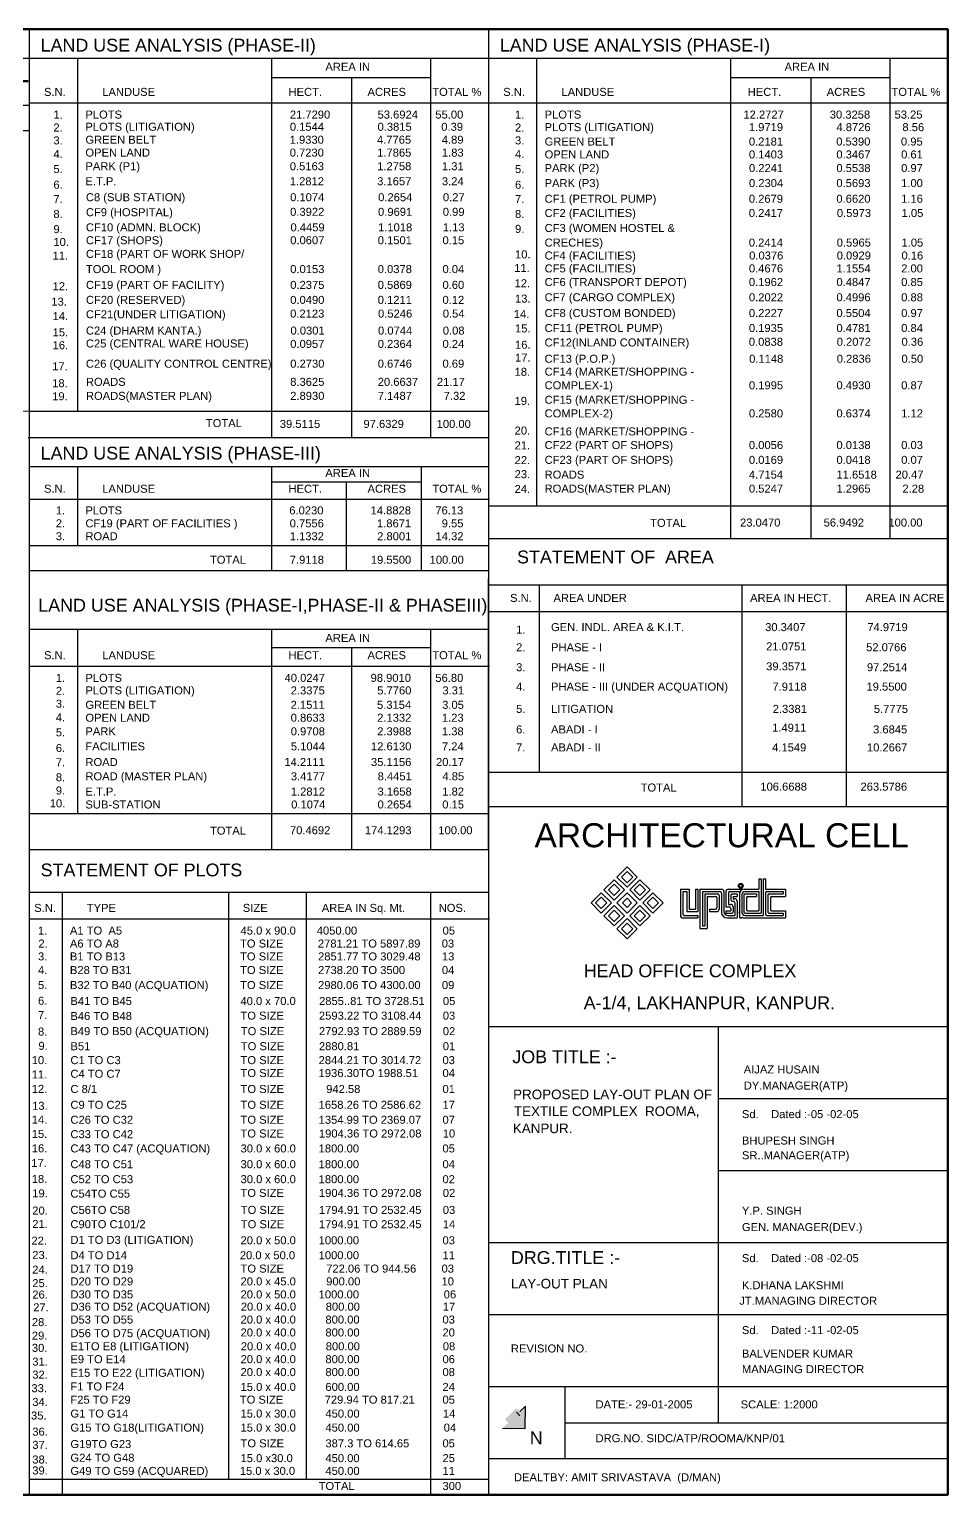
# Model space of a CAD drawing. Header units: inches. Extents: x 2755070 to 2758231, y 746334 to 747634.
# Drawn here: x 2757657 to 2758231, y 746334 to 747249 of the extents above; entities that cross this region are included whole.
import ezdxf

# ---------------------------------------------------------------- set-up
doc = ezdxf.new("R2010")
doc.units = ezdxf.units.IN
doc.header["$MEASUREMENT"] = 0
doc.linetypes.add('ACAD_ISO05W100', pattern=[33, 24, -3, 0, -3, 0, -3])
doc.layers.add('bound old', color=7, linetype='Continuous', lineweight=50)
doc.layers.add('HATCH', color=7, linetype='Continuous', lineweight=5)
for name, color, linetype in [('H.T. LINE', 7, 'Continuous'), ('Layer1', 7, 'Continuous'), ('LITIGATION', 7, 'Continuous'), ('TEXT', 7, 'Continuous')]:
    doc.layers.add(name, color=color, linetype=linetype)
doc.styles.add('5mm', font='arial.ttf')
doc.linetypes.add('TRACKS', pattern='A,0.15,[130,ltypeshp.shx,S=0.25,R=0,X=0,Y=0],0.15', length=0.3)

msp = doc.modelspace()

# ---------------------------------------------------------------- hatches: boundary and pattern name
at = {"layer": 'TEXT', "ltscale": 0.25}
msp.add_hatch(color=256, dxfattribs=at).paths.add_polyline_path([(2757966.691, 746388.992), (2757963.103, 746385.51), (2757961.014, 746387.662), (2757953.839, 746380.697), (2757955.928, 746378.544), (2757952.34, 746375.062), (2757966.481, 746374.852)])

# ---------------------------------------------------------------- linework, layer by layer
at = {"lineweight": 60, "ltscale": 0.25}
msp.add_lwpolyline([(2755069.845, 747249.397), (2758230.552, 747249.397), (2758230.552, 746333.575), (2755069.845, 746333.575)], close=True, dxfattribs=at)
at = {"layer": 'bound old', "linetype": 'ACAD_ISO05W100', "ltscale": 0.25}
msp.add_line((2757590.715, 747217.06), (2757656.552, 747217.06), dxfattribs=at)
at = {"layer": 'H.T. LINE'}
msp.add_line((2757590.715, 747186.238), (2757656.552, 747186.238), dxfattribs=at)
at = {"layer": 'HATCH', "ltscale": 0.25}
msp.add_line((2757321.513, 747010.703), (2757656.552, 747010.703), dxfattribs=at)
at = {"layer": 'Layer1', "linetype": 'TRACKS', "ltscale": 10}
msp.add_line((2757590.715, 747201.919), (2757656.552, 747201.919), dxfattribs=at)
at = {"layer": 'LITIGATION', "ltscale": 0.25}
for p, q in [((2757656.552, 746911.184), (2757943.552, 746911.184)), ((2757943.552, 746736.89), (2757943.552, 746906.271)), ((2757656.552, 746759.248), (2757943.552, 746759.248)), ((2757656.552, 746736.89), (2757943.552, 746736.89)), ((2757656.552, 746343.2), (2757943.552, 746343.2)), ((2757656.552, 746333.575), (2757943.552, 746333.575))]:
    msp.add_line(p, q, dxfattribs=at)
at = {"layer": 'TEXT'}
for p, q in [((2757656.552, 747249.397), (2757656.552, 746333.575)), ((2757943.552, 747249.397), (2757943.552, 746333.575)), ((2757321.513, 747231.352), (2757656.552, 747231.352)), ((2757656.552, 747231.352), (2757943.552, 747231.352)), ((2757686.828, 747010.703), (2757686.828, 747231.352)), ((2757808.038, 746994.225), (2757808.038, 747231.352)), ((2757907.38, 747231.352), (2757907.38, 746994.225)), ((2757943.552, 747231.352), (2758230.552, 747231.352)), ((2757973.828, 746951.586), (2757973.828, 747231.352)), ((2758095.038, 746930.908), (2758095.038, 747231.352)), ((2758194.38, 747231.352), (2758194.38, 746930.908)), ((2757808.038, 747219.252), (2757907.38, 747219.252)), ((2757858.209, 746994.225), (2757858.209, 747219.252)), ((2758095.038, 747219.252), (2758194.38, 747219.252)), ((2758145.209, 746930.908), (2758145.209, 747219.252)), ((2757656.552, 747203.392), (2757944.163, 747203.392)), ((2757943.552, 747203.392), (2758231.163, 747203.392)), ((2757656.552, 747010.703), (2757943.552, 747010.703)), ((2757655.941, 746994.225), (2757943.552, 746994.225)), ((2757656.552, 746976.198), (2757943.552, 746976.198)), ((2757686.828, 746926.752), (2757686.828, 746976.198)), ((2757808.038, 746911.184), (2757808.038, 746976.198)), ((2757901.549, 746976.198), (2757901.549, 746911.184)), ((2757808.038, 746966.49), (2757901.549, 746966.49)), ((2757854.784, 746911.184), (2757854.784, 746966.49)), ((2757656.552, 746955.848), (2757944.163, 746955.848)), ((2757943.552, 746951.586), (2758231.163, 746951.586)), ((2757656.552, 746926.752), (2757943.552, 746926.752)), ((2757943.552, 746931.236), (2758231.163, 746931.236)), ((2757656.552, 746906.271), (2757656.552, 746736.89)), ((2757943.552, 746902.14), (2758230.552, 746902.14)), ((2757975.45, 746785.175), (2757975.45, 746902.14)), ((2758102.07, 746763.606), (2758102.07, 746902.14)), ((2758167.23, 746763.606), (2758167.23, 746902.14)), ((2757943.552, 746885.572), (2758230.552, 746885.572)), ((2757656.552, 746874.402), (2757943.552, 746874.402)), ((2757686.828, 746759.248), (2757686.828, 746874.402)), ((2757808.038, 746736.89), (2757808.038, 746874.402)), ((2757907.38, 746874.402), (2757907.38, 746736.89)), ((2757808.038, 746863.004), (2757907.38, 746863.004)), ((2757858.209, 746736.89), (2757858.209, 746863.004)), ((2757656.552, 746851.356), (2757944.163, 746851.356)), ((2757943.552, 746785.175), (2758230.552, 746785.175)), ((2757943.552, 746763.606), (2758230.552, 746763.606)), ((2758030.138, 746725.94), (2758023.774, 746719.576)), ((2758036.502, 746719.576), (2758030.138, 746725.94)), ((2758022.077, 746717.879), (2758015.699, 746711.501)), ((2758028.441, 746711.515), (2758022.077, 746717.879)), ((2758030.138, 746713.212), (2758023.774, 746719.576)), ((2758030.138, 746723.112), (2758026.602, 746719.576)), ((2758030.138, 746716.04), (2758026.602, 746719.576)), ((2758033.673, 746719.576), (2758030.138, 746723.112)), ((2758033.673, 746719.576), (2758030.138, 746716.04)), ((2758036.502, 746719.576), (2758030.138, 746713.212)), ((2758038.199, 746717.879), (2758031.835, 746711.515)), ((2758044.577, 746711.501), (2758038.199, 746717.879)), ((2758112.453, 746718.516), (2758112.453, 746712.016)), ((2758112.453, 746718.516), (2758113.953, 746718.516)), ((2758113.953, 746718.516), (2758113.953, 746697.016)), ((2758115.203, 746718.516), (2758115.203, 746695.516)), ((2758115.203, 746718.516), (2758116.703, 746718.516)), ((2758116.703, 746718.516), (2758116.703, 746712.016)), ((2757656.552, 746710.153), (2757943.552, 746710.153)), ((2757677.269, 746333.575), (2757677.269, 746710.153)), ((2757781.323, 746343.2), (2757781.323, 746710.153)), ((2757829.798, 746343.2), (2757829.798, 746710.153)), ((2757907.38, 746710.153), (2757907.38, 746333.575)), ((2758014.002, 746709.804), (2758007.638, 746703.44)), ((2758014.002, 746706.976), (2758010.466, 746703.44)), ((2758014.002, 746709.804), (2758020.366, 746703.44)), ((2758014.002, 746706.976), (2758017.537, 746703.44)), ((2758015.699, 746711.501), (2758022.063, 746705.137)), ((2758022.077, 746715.051), (2758018.527, 746711.501)), ((2758018.527, 746711.501), (2758022.063, 746707.965)), ((2758025.612, 746711.515), (2758022.063, 746707.965)), ((2758028.441, 746711.515), (2758022.063, 746705.137)), ((2758025.612, 746711.515), (2758022.077, 746715.051)), ((2758030.138, 746709.818), (2758023.76, 746703.44)), ((2758036.516, 746703.44), (2758030.138, 746709.818)), ((2758038.213, 746705.137), (2758031.835, 746711.515)), ((2758038.199, 746715.051), (2758034.663, 746711.515)), ((2758038.213, 746707.965), (2758034.663, 746711.515)), ((2758041.748, 746711.501), (2758038.199, 746715.051)), ((2758038.213, 746707.965), (2758041.748, 746711.501)), ((2758038.213, 746705.137), (2758044.577, 746711.501)), ((2758039.91, 746703.44), (2758046.274, 746709.804)), ((2758042.738, 746703.44), (2758046.274, 746706.976)), ((2758052.638, 746703.44), (2758046.274, 746709.804)), ((2758049.809, 746703.44), (2758046.274, 746706.976)), ((2758063.453, 746712.016), (2758068.953, 746712.016)), ((2758063.453, 746712.016), (2758063.453, 746696.016)), ((2758064.953, 746710.516), (2758064.953, 746696.716)), ((2758064.953, 746710.516), (2758067.453, 746710.516)), ((2758067.453, 746710.516), (2758067.453, 746698.016)), ((2758068.953, 746712.016), (2758068.953, 746699.516)), ((2758072.953, 746712.016), (2758072.953, 746699.516)), ((2758072.953, 746712.016), (2758074.453, 746712.016)), ((2758074.453, 746712.016), (2758074.453, 746698.016)), ((2758075.703, 746712.016), (2758075.703, 746687.516)), ((2758075.703, 746712.016), (2758089.203, 746712.016)), ((2758077.203, 746710.516), (2758077.203, 746689.016)), ((2758077.203, 746710.516), (2758088.203, 746710.516)), ((2758078.703, 746709.016), (2758078.703, 746689.016)), ((2758078.703, 746709.016), (2758086.703, 746709.016)), ((2758080.203, 746707.516), (2758080.203, 746687.516)), ((2758080.203, 746707.516), (2758085.403, 746707.516)), ((2758086.203, 746706.716), (2758086.203, 746700.316)), ((2758087.703, 746708.016), (2758087.703, 746699.516)), ((2758089.203, 746709.516), (2758089.203, 746697.516)), ((2758090.703, 746710.516), (2758090.703, 746698.016)), ((2758091.953, 746710.516), (2758091.953, 746701.016)), ((2758093.453, 746712.016), (2758101.953, 746712.016)), ((2758093.453, 746709.516), (2758093.453, 746702.516)), ((2758094.453, 746710.516), (2758100.453, 746710.516)), ((2758094.953, 746708.016), (2758094.953, 746705.516)), ((2758094.953, 746707.516), (2758094.953, 746705.478)), ((2758095.953, 746709.016), (2758098.953, 746709.016)), ((2758096.453, 746707.516), (2758098.953, 746707.516)), ((2758096.453, 746707.516), (2758096.453, 746706.016)), ((2758098.953, 746709.016), (2758098.953, 746707.516)), ((2758100.453, 746710.516), (2758100.453, 746694.016)), ((2758100.453, 746709.016), (2758100.453, 746698.016)), ((2758101.953, 746712.016), (2758101.953, 746711.614)), ((2758101.953, 746708.879), (2758101.953, 746697.379)), ((2758103.203, 746708.216), (2758103.203, 746697.816)), ((2758103.453, 746712.016), (2758112.453, 746712.016)), ((2758103.953, 746710.516), (2758112.453, 746710.516)), ((2758104.003, 746709.016), (2758110.953, 746709.016)), ((2758104.703, 746706.716), (2758104.703, 746699.316)), ((2758105.503, 746707.516), (2758110.953, 746707.516)), ((2758110.953, 746709.016), (2758110.953, 746707.516)), ((2758112.453, 746710.516), (2758112.453, 746698.516)), ((2758116.703, 746712.016), (2758129.203, 746712.016)), ((2758116.703, 746709.716), (2758116.703, 746696.316)), ((2758117.503, 746710.516), (2758127.703, 746710.516)), ((2758118.203, 746708.216), (2758118.203, 746697.816)), ((2758119.003, 746709.016), (2758127.703, 746709.016)), ((2758119.703, 746706.716), (2758119.703, 746699.316)), ((2758120.503, 746707.516), (2758129.203, 746707.516)), ((2758127.703, 746710.516), (2758127.703, 746709.016)), ((2758129.203, 746712.016), (2758129.203, 746707.516)), ((2758007.638, 746703.44), (2758014.002, 746697.076)), ((2758010.466, 746703.44), (2758014.002, 746699.904)), ((2758020.366, 746703.44), (2758014.002, 746697.076)), ((2758017.537, 746703.44), (2758014.002, 746699.904)), ((2758022.063, 746701.743), (2758015.699, 746695.379)), ((2758022.063, 746698.915), (2758018.527, 746695.379)), ((2758022.063, 746701.743), (2758028.441, 746695.365)), ((2758022.063, 746698.915), (2758025.612, 746695.365)), ((2758023.76, 746703.44), (2758030.138, 746697.062)), ((2758030.138, 746706.282), (2758027.295, 746703.44)), ((2758027.295, 746703.44), (2758030.138, 746700.598)), ((2758032.98, 746703.44), (2758030.138, 746706.282)), ((2758030.138, 746697.062), (2758036.516, 746703.44)), ((2758030.138, 746700.598), (2758032.98, 746703.44)), ((2758031.835, 746695.365), (2758038.213, 746701.743)), ((2758034.663, 746695.365), (2758038.213, 746698.915)), ((2758044.577, 746695.379), (2758038.213, 746701.743)), ((2758041.748, 746695.379), (2758038.213, 746698.915)), ((2758046.274, 746697.076), (2758039.91, 746703.44)), ((2758046.274, 746699.904), (2758042.738, 746703.44)), ((2758046.274, 746697.076), (2758052.638, 746703.44)), ((2758046.274, 746699.904), (2758049.809, 746703.44)), ((2758067.453, 746698.016), (2758074.453, 746698.016)), ((2758068.953, 746699.516), (2758072.953, 746699.516)), ((2758081.646, 746699.516), (2758085.403, 746699.516)), ((2758081.646, 746699.516), (2758081.646, 746698.016)), ((2758081.646, 746698.016), (2758086.203, 746698.016)), ((2758091.953, 746701.016), (2758093.953, 746701.016)), ((2758091.953, 746698.516), (2758094.953, 746698.516)), ((2758091.953, 746698.516), (2758091.953, 746697.016)), ((2758093.453, 746702.516), (2758094.953, 746702.516)), ((2758094.953, 746700.016), (2758094.953, 746698.516)), ((2758095.953, 746704.516), (2758096.453, 746704.516)), ((2758096.453, 746706.016), (2758097.453, 746706.016)), ((2758096.453, 746701.016), (2758096.453, 746697.816)), ((2758097.453, 746703.516), (2758097.453, 746695.516)), ((2758098.953, 746704.516), (2758098.953, 746694.016)), ((2758100.453, 746697.016), (2758100.453, 746698.016)), ((2758105.503, 746698.516), (2758112.453, 746698.516)), ((2758120.503, 746698.516), (2758129.203, 746698.516)), ((2758129.203, 746698.516), (2758129.203, 746694.016)), ((2757656.552, 746693.41), (2757944.163, 746693.41)), ((2758015.699, 746695.379), (2758022.077, 746689.001)), ((2758018.527, 746695.379), (2758022.077, 746691.829)), ((2758022.077, 746689.001), (2758028.441, 746695.365)), ((2758022.077, 746691.829), (2758025.612, 746695.365)), ((2758023.774, 746687.304), (2758030.138, 746693.668)), ((2758026.602, 746687.304), (2758030.138, 746690.839)), ((2758030.138, 746693.668), (2758036.502, 746687.304)), ((2758030.138, 746690.839), (2758033.673, 746687.304)), ((2758031.835, 746695.365), (2758038.199, 746689.001)), ((2758034.663, 746695.365), (2758038.199, 746691.829)), ((2758038.199, 746689.001), (2758044.577, 746695.379)), ((2758038.199, 746691.829), (2758041.748, 746695.379)), ((2758065.453, 746694.016), (2758074.453, 746694.016)), ((2758066.153, 746695.516), (2758074.453, 746695.516)), ((2758074.453, 746695.516), (2758074.453, 746694.016)), ((2758077.203, 746689.016), (2758078.703, 746689.016)), ((2758091.953, 746697.016), (2758095.653, 746697.016)), ((2758092.703, 746694.016), (2758098.953, 746694.016)), ((2758093.203, 746695.516), (2758097.453, 746695.516)), ((2758100.453, 746694.016), (2758101.953, 746694.016)), ((2758101.953, 746694.418), (2758101.953, 746694.016)), ((2758103.453, 746694.016), (2758115.203, 746694.016)), ((2758103.953, 746695.516), (2758115.203, 746695.516)), ((2758104.003, 746697.016), (2758113.953, 746697.016)), ((2758115.203, 746694.016), (2758129.203, 746694.016)), ((2758117.503, 746695.516), (2758127.703, 746695.516)), ((2758119.003, 746697.016), (2758127.703, 746697.016)), ((2758127.703, 746697.016), (2758127.703, 746695.516)), ((2758023.774, 746687.304), (2758030.138, 746680.94)), ((2758026.602, 746687.304), (2758030.138, 746683.768)), ((2758030.138, 746680.94), (2758036.502, 746687.304)), ((2758030.138, 746683.768), (2758033.673, 746687.304)), ((2758075.703, 746687.516), (2758080.203, 746687.516)), ((2758230.552, 746626.075), (2757943.552, 746626.075)), ((2758087.052, 746626.075), (2758087.052, 746378.575)), ((2758230.552, 746581.075), (2758087.052, 746581.075)), ((2758230.552, 746536.075), (2758087.052, 746536.075)), ((2758230.552, 746491.075), (2757943.552, 746491.075)), ((2758230.552, 746446.075), (2757943.552, 746446.075)), ((2758230.552, 746401.075), (2757943.552, 746401.075)), ((2757991.151, 746401.075), (2757991.151, 746356.075)), ((2757963.103, 746385.51), (2757966.691, 746388.992)), ((2757966.481, 746374.852), (2757966.691, 746388.992)), ((2757963.103, 746382.923), (2757961.014, 746385.076)), ((2757991.151, 746378.575), (2758230.552, 746378.575)), ((2757952.34, 746375.062), (2757966.481, 746374.852)), ((2758230.552, 746356.075), (2757943.552, 746356.075)), ((2757943.552, 746333.575), (2758230.552, 746333.575))]:
    msp.add_line(p, q, dxfattribs=at)
at = {"layer": 'TEXT', "ltscale": 0.25}
msp.add_line((2758076.562, 746699.644), (2758076.559, 746699.644), dxfattribs=at)
at = {"layer": 'TEXT'}
for radius in [1.5, 1]:
    msp.add_circle((2758101.203, 746714.093), radius, dxfattribs=at)
for centre, radius, start, end in [((2758085.403, 746706.716), 0.8, 0, 90), ((2758086.703, 746708.016), 1, 0, 90), ((2758088.203, 746709.516), 1, 0, 90), ((2758089.203, 746710.516), 1.5, 0, 90), ((2758093.453, 746710.516), 1.5, 90, 180), ((2758094.453, 746709.516), 1, 90, 180), ((2758095.953, 746708.016), 1, 90, 180), ((2758103.453, 746709.016), 3, 90, 180), ((2758103.953, 746708.516), 2, 90, 180), ((2758104.003, 746708.216), 0.8, 90, 180), ((2758105.503, 746706.716), 0.8, 90, 180), ((2758117.503, 746709.716), 0.8, 90, 180), ((2758119.003, 746708.216), 0.8, 90, 180), ((2758120.503, 746706.716), 0.8, 90, 180), ((2758085.403, 746700.316), 0.8, 270, 0), ((2758086.203, 746699.516), 1.5, 270, 0), ((2758092.703, 746697.516), 3.5, 180, 270), ((2758093.203, 746698.016), 2.5, 180, 270), ((2758093.953, 746700.016), 1, 0, 90), ((2758095.953, 746705.516), 1, 180, 270), ((2758094.953, 746701.016), 1.5, 0, 90), ((2758095.653, 746697.816), 0.8, 270, 0), ((2758096.453, 746703.516), 1, 0, 90), ((2758097.453, 746704.516), 1.5, 0, 90), ((2758103.953, 746697.516), 2, 180, 270), ((2758104.003, 746697.816), 0.8, 180, 270), ((2758105.503, 746699.316), 0.8, 180, 270), ((2758119.003, 746697.816), 0.8, 180, 270), ((2758120.503, 746699.316), 0.8, 180, 270), ((2758065.453, 746696.016), 2, 180, 270), ((2758063.513, 746694.076), 0.06, 180, 270), ((2758063.513, 746694.076), 0.06, 180, 270), ((2758066.153, 746696.716), 1.2, 180, 270), ((2758065.013, 746695.576), 0.06, 180, 270), ((2758065.013, 746695.576), 0.06, 180, 270), ((2758065.013, 746695.576), 0.06, 180, 270), ((2758065.013, 746695.576), 0.06, 180, 270), ((2758103.453, 746697.016), 3, 240, 270), ((2758117.503, 746696.316), 0.8, 180, 270)]:
    msp.add_arc(centre, radius, start, end, dxfattribs=at)

# ---------------------------------------------------------------- texts
at = {"layer": 'TEXT', "style": '5mm'}
for s, height, p in [('LAND USE ANALYSIS (PHASE-II)', 8, (2757663.633, 747235.491)), ('LAND USE ANALYSIS (PHASE-I)', 8, (2757950.633, 747235.491)), ('AREA IN ', 5, (2757841.585, 747223.492)), ('AREA IN ', 5, (2758128.585, 747223.492)), ('S.N.', 5, (2757665.746, 747207.788)), ('LANDUSE', 5, (2757702.157, 747207.788)), (' HECT.', 5, (2757816.61, 747207.788)), ('ACRES', 5, (2757867.938, 747207.788)), ('TOTAL %', 5, (2757908.406, 747207.788)), ('S.N.', 5, (2757952.746, 747207.788)), ('LANDUSE', 5, (2757989.157, 747207.788)), (' HECT.', 5, (2758103.61, 747207.788)), ('ACRES', 5, (2758154.938, 747207.788)), ('TOTAL %', 5, (2758195.406, 747207.788)), ('1.', 5, (2757671.622, 747193.613)), ('PLOTS', 5, (2757691.613, 747193.613)), ('21.7290', 5, (2757819.39, 747193.613)), ('53.6924', 5, (2757874.207, 747193.613)), ('55.00', 5, (2757910.317, 747193.613)), ('1.', 5, (2757960.122, 747193.613)), ('PLOTS', 5, (2757978.613, 747193.613)), ('12.2727', 5, (2758102.862, 747193.613)), ('30.3258', 5, (2758156.849, 747193.613)), ('53.25', 5, (2758197.317, 747193.613)), ('2.', 5, (2757671.622, 747185.523)), ('GREEN BELT', 5, (2757691.613, 747177.901)), ('PLOTS (LITIGATION)', 5, (2757691.613, 747185.991)), ('0.1544', 5, (2757819.39, 747185.991)), ('1.9330', 5, (2757819.286, 747177.901)), ('4.7765', 5, (2757873.859, 747177.901)), ('0.3815', 5, (2757874.207, 747185.991)), ('0.39', 5, (2757914.034, 747185.991)), ('4.89', 5, (2757914.327, 747177.901)), ('2.', 5, (2757960.122, 747185.523)), ('PLOTS (LITIGATION)', 5, (2757978.613, 747185.761)), ('1.9719', 5, (2758106.299, 747185.761)), ('4.8726', 5, (2758161.002, 747185.761)), ('8.56', 5, (2758202.236, 747185.761)), ('4.', 5, (2757671.622, 747168.945)), ('3.', 5, (2757671.622, 747177.461)), ('OPEN LAND', 5, (2757691.613, 747169.84)), ('0.7230', 5, (2757819.32, 747169.84)), ('1.7865', 5, (2757873.961, 747169.84)), ('1.83', 5, (2757914.429, 747169.84)), ('4.', 5, (2757960.122, 747168.945)), ('3.', 5, (2757960.122, 747177.461)), ('OPEN LAND', 5, (2757978.613, 747168.696)), ('GREEN BELT', 5, (2757978.613, 747176.757)), ('0.2181', 5, (2758106.286, 747176.757)), ('0.1403', 5, (2758106.32, 747168.696)), ('0.5390', 5, (2758160.859, 747176.757)), ('0.3467', 5, (2758160.961, 747168.696)), ('0.95', 5, (2758201.327, 747176.757)), ('0.61', 5, (2758201.429, 747168.696)), ('5.', 5, (2757671.622, 747159.56)), ('PARK (P1)', 5, (2757691.613, 747161.323)), ('0.5163', 5, (2757819.356, 747161.323)), ('1.2758', 5, (2757873.968, 747161.323)), ('1.31', 5, (2757914.436, 747161.323)), ('5.', 5, (2757960.122, 747159.56)), ('PARK (P2)', 5, (2757978.613, 747160.179)), ('0.2241', 5, (2758106.356, 747160.179)), ('0.5538', 5, (2758160.968, 747160.179)), ('0.97', 5, (2758201.436, 747160.179)), ('E.T.P.', 5, (2757691.613, 747151.939)), ('1.2812', 5, (2757819.356, 747151.939)), ('3.1657', 5, (2757873.968, 747151.939)), ('3.24', 5, (2757914.436, 747151.939)), ('PARK (P3)', 5, (2757978.613, 747150.795)), ('0.2304', 5, (2758106.356, 747150.795)), ('0.5693', 5, (2758160.968, 747150.795)), ('1.00', 5, (2758201.436, 747150.795)), ('6.', 5, (2757671.622, 747149.768)), ('C8 (SUB STATION)', 5, (2757691.934, 747141.961)), ('0.1074', 5, (2757819.571, 747141.961)), ('0.2654', 5, (2757874.588, 747141.961)), ('0.27', 5, (2757915.057, 747141.961)), ('6.', 5, (2757960.122, 747149.768)), ('CF1 (PETROL PUMP)', 5, (2757978.613, 747141.003)), ('7.', 5, (2757671.622, 747140.858)), ('CF9 (HOSPITAL)', 5, (2757691.934, 747132.596)), ('0.3922', 5, (2757819.562, 747132.836)), ('0.9691', 5, (2757874.512, 747132.836)), ('0.99', 5, (2757914.98, 747132.836)), ('7.', 5, (2757960.122, 747140.858)), ('CF2 (FACILITIES)', 5, (2757978.613, 747132.093)), ('0.2679', 5, (2758106.25, 747141.003)), ('0.2417', 5, (2758106.25, 747132.093)), ('0.6620', 5, (2758160.968, 747141.003)), ('0.5973', 5, (2758161.267, 747132.093)), ('1.16', 5, (2758201.436, 747141.003)), ('1.05', 5, (2758201.735, 747132.093)), ('8.', 5, (2757671.622, 747131.492)), ('CF10 (ADMN. BLOCK)', 5, (2757691.934, 747123.133)), ('0.4459', 5, (2757819.778, 747123.133)), ('1.1018', 5, (2757874.512, 747123.133)), ('1.13', 5, (2757914.98, 747123.133)), ('8.', 5, (2757960.122, 747131.492)), ('CF3 (WOMEN HOSTEL & ', 5, (2757978.613, 747122.727)), ('9.', 5, (2757671.622, 747122.029)), ('10.', 5, (2757671.622, 747113.968)), ('CF17 (SHOPS)', 5, (2757691.934, 747115.071)), ('0.0607', 5, (2757819.621, 747115.071)), ('0.1501', 5, (2757874.317, 747115.071)), ('0.15', 5, (2757914.785, 747115.071)), ('9.', 5, (2757960.122, 747122.209)), ('CRECHES)', 5, (2757978.613, 747113.614)), ('0.2414', 5, (2758106.241, 747113.614)), ('0.5965', 5, (2758161.191, 747113.614)), ('1.05', 5, (2758201.659, 747113.614)), ('11.', 5, (2757671.09, 747105.451)), ('CF18 (PART OF WORK SHOP/', 5, (2757691.934, 747106.555)), ('10.', 5, (2757960.122, 747106.228)), ('CF4 (FACILITIES)', 5, (2757978.613, 747105.524)), ('0.0376', 5, (2758106.457, 747105.524)), ('0.0929', 5, (2758161.191, 747105.524)), ('0.16', 5, (2758201.659, 747105.524)), ('TOOL ROOM )', 5, (2757691.934, 747097.036)), ('0.0153', 5, (2757819.621, 747097.036)), ('0.0378', 5, (2757874.319, 747097.036)), ('0.04', 5, (2757914.787, 747097.036)), ('11.', 5, (2757959.59, 747097.711)), ('CF5 (FACILITIES)', 5, (2757978.613, 747097.462)), ('0.4676', 5, (2758106.299, 747097.462)), ('1.1554', 5, (2758160.996, 747097.462)), ('2.00', 5, (2758201.464, 747097.462)), ('12.', 5, (2757671.122, 747086.338)), ('CF19 (PART OF FACILITY)', 5, (2757691.934, 747087.176)), ('0.2375', 5, (2757819.621, 747087.176)), ('0.5869', 5, (2757874.319, 747087.176)), ('0.60', 5, (2757914.787, 747087.176)), ('12.', 5, (2757959.856, 747088.193)), ('CF6 (TRANSPORT DEPOT)', 5, (2757978.613, 747088.946)), ('0.1962', 5, (2758106.299, 747088.946)), ('0.4847', 5, (2758161.002, 747088.946)), ('0.85', 5, (2758201.471, 747088.946)), ('CF20 (RESERVED)', 5, (2757691.934, 747077.811)), ('0.0490', 5, (2757819.621, 747077.811)), ('0.1211', 5, (2757874.319, 747077.811)), ('0.12', 5, (2757914.787, 747077.811)), ('13.', 5, (2757960.122, 747078.598)), ('CF7 (CARGO COMPLEX)', 5, (2757978.613, 747079.427)), ('0.2022', 5, (2758106.299, 747079.427)), ('0.4996', 5, (2758160.998, 747079.427)), ('0.88', 5, (2758201.466, 747079.427)), ('13.', 5, (2757670.324, 747076.707)), ('CF21(UNDER LITIGATION)', 5, (2757691.934, 747068.799)), ('0.2123', 5, (2757819.562, 747069.224)), ('0.5246', 5, (2757874.512, 747069.224)), ('0.54', 5, (2757914.98, 747069.224)), ('14.', 5, (2757959.324, 747068.967)), ('CF8 (CUSTOM BONDED)', 5, (2757978.613, 747069.567)), ('0.2227', 5, (2758106.299, 747069.567)), ('0.5504', 5, (2758160.998, 747069.567)), ('0.97', 5, (2758201.466, 747069.567)), ('14.', 5, (2757671.122, 747067.695)), ('C24 (DHARM KANTA.)', 5, (2757691.934, 747058.62)), ('15.', 5, (2757960.122, 747059.955)), ('CF11 (PETROL PUMP)', 5, (2757978.613, 747060.202)), ('0.1935', 5, (2758106.299, 747060.202)), ('0.4781', 5, (2758160.998, 747060.202)), ('0.84', 5, (2758201.466, 747060.202)), ('15.', 5, (2757671.122, 747057.516)), ('C25 (CENTRAL WARE HOUSE)', 5, (2757691.934, 747050.558)), ('0.0957', 5, (2757819.621, 747050.294)), ('0.0301', 5, (2757819.778, 747058.62)), ('0.2364', 5, (2757874.324, 747050.294)), ('0.0744', 5, (2757874.512, 747058.62)), ('0.24', 5, (2757914.792, 747050.294)), ('0.08', 5, (2757914.98, 747058.62)), ('16.', 5, (2757960.122, 747049.776)), ('CF12(INLAND CONTAINER)', 5, (2757978.613, 747051.19)), ('0.0838', 5, (2758106.241, 747051.615)), ('0.2072', 5, (2758161.191, 747051.615)), ('0.36', 5, (2758201.659, 747051.615)), ('16.', 5, (2757671.122, 747049.455)), ('17.', 5, (2757960.122, 747041.715)), ('CF13 (P.O.P.)', 5, (2757978.613, 747041.011)), ('0.1148', 5, (2758106.457, 747041.011)), ('0.2836', 5, (2758161.191, 747041.011)), ('0.50', 5, (2758201.659, 747041.011)), ('17.', 5, (2757670.856, 747036.345)), ('C26 (QUALITY CONTROL CENTRE)', 5, (2757691.934, 747037.91)), ('0.2730', 5, (2757819.621, 747037.93)), ('0.6746', 5, (2757874.324, 747037.93)), ('0.69', 5, (2757914.792, 747037.93)), ('18.', 5, (2757959.856, 747032.86)), ('CF14 (MARKET/SHOPPING -', 5, (2757978.613, 747032.95)), ('18.', 5, (2757670.856, 747025.745)), ('ROADS', 5, (2757691.934, 747026.574)), ('8.3625', 5, (2757819.621, 747026.574)), ('20.6637', 5, (2757874.324, 747026.574)), ('21.17', 5, (2757911.269, 747026.574)), ('COMPLEX-1)', 5, (2757978.613, 747024.433)), ('0.1995', 5, (2758106.299, 747024.433)), ('0.4930', 5, (2758161.002, 747024.433)), ('0.87', 5, (2758201.471, 747024.433)), ('19.', 5, (2757670.856, 747017.577)), ('ROADS(MASTER PLAN)', 5, (2757691.934, 747017.829)), ('2.8930', 5, (2757819.621, 747017.829)), ('7.1487', 5, (2757874.324, 747017.829)), ('7.32', 5, (2757915.557, 747017.829)), ('19.', 5, (2757959.856, 747014.689)), ('CF15 (MARKET/SHOPPING -', 5, (2757978.613, 747015.376)), ('COMPLEX-2)', 5, (2757978.613, 747006.859)), ('0.2580', 5, (2758106.299, 747006.859)), ('0.6374', 5, (2758161.002, 747006.859)), ('1.12', 5, (2758201.471, 747006.859)), ('TOTAL', 5, (2757766.89, 747000.812)), ('39.5115', 5, (2757813.124, 747000.287)), ('97.6329', 5, (2757865.396, 747000.287)), ('100.00', 5, (2757911.142, 747000.287)), ('20.', 5, (2757959.856, 746996.108)), ('CF16 (MARKET/SHOPPING -', 5, (2757978.613, 746995.585)), ('21.', 5, (2757959.856, 746986.866)), ('CF22 (PART OF SHOPS)', 5, (2757978.613, 746987.068)), ('0.0056', 5, (2758106.299, 746987.068)), ('0.0138', 5, (2758161.002, 746987.068)), ('0.03', 5, (2758201.471, 746987.068)), ('LAND USE ANALYSIS (PHASE-III)', 8, (2757663.633, 746980.533)), ('22.', 5, (2757959.856, 746977.624)), ('CF23 (PART OF SHOPS)', 5, (2757978.613, 746977.826)), ('0.0169', 5, (2758106.299, 746977.826)), ('0.0418', 5, (2758161.002, 746977.826)), ('0.07', 5, (2758201.471, 746977.826)), ('AREA IN ', 5, (2757841.585, 746969.634)), ('23.', 5, (2757959.856, 746968.879)), ('ROADS', 5, (2757978.613, 746968.585)), ('4.7154', 5, (2758106.299, 746968.585)), ('11.6518', 5, (2758161.002, 746968.585)), ('20.47', 5, (2758197.948, 746968.585)), ('S.N.', 5, (2757665.746, 746959.772)), ('LANDUSE', 5, (2757702.157, 746959.772)), (' HECT.', 5, (2757816.61, 746959.772)), ('ACRES', 5, (2757867.938, 746959.772)), ('TOTAL %', 5, (2757908.406, 746959.772)), ('24.', 5, (2757959.856, 746959.646)), ('ROADS(MASTER PLAN)', 5, (2757978.613, 746959.839)), ('0.5247', 5, (2758106.299, 746959.839)), ('1.2965', 5, (2758161.002, 746959.839)), ('2.28', 5, (2758202.236, 746959.839)), ('1.', 5, (2757673.122, 746946.227)), ('PLOTS', 5, (2757691.613, 746946.227)), ('6.0230', 5, (2757819.042, 746946.227)), ('14.8828', 5, (2757869.849, 746946.227)), ('76.13', 5, (2757910.317, 746946.227)), ('2.', 5, (2757673.122, 746938.137)), ('CF19 (PART OF FACILITIES )', 5, (2757691.613, 746938.137)), ('0.7556', 5, (2757819.286, 746938.137)), ('1.8671', 5, (2757873.859, 746938.137)), ('9.55', 5, (2757914.327, 746938.137)), ('TOTAL', 5, (2758044.57, 746938.454)), ('23.0470', 5, (2758100.735, 746938.647)), ('56.9492', 5, (2758153.007, 746938.647)), ('100.00', 5, (2758193.476, 746938.647)), ('3.', 5, (2757673.122, 746930.076)), ('ROAD', 5, (2757691.613, 746930.076)), ('1.1332', 5, (2757819.32, 746930.076)), ('2.8001', 5, (2757873.961, 746930.076)), ('14.32', 5, (2757910.454, 746930.076)), ('TOTAL', 5, (2757769.456, 746915.395)), ('7.9118', 5, (2757819.356, 746915.395)), ('19.5500', 5, (2757869.993, 746915.395)), ('100.00', 5, (2757906.751, 746915.395)), ('STATEMENT OF  AREA', 8, (2757961.403, 746915.609)), ('LAND USE ANALYSIS (PHASE-I,PHASE-II & PHASEIII)', 8, (2757662.141, 746885.477)), ('S.N.', 5, (2757957.032, 746891.536)), ('AREA UNDER', 5, (2757984.162, 746891.536)), ('AREA IN HECT.', 5, (2758107.043, 746891.536)), ('AREA IN ACRE', 5, (2758179.156, 746891.536)), ('AREA IN ', 5, (2757841.585, 746866.543)), ('1.', 5, (2757960.796, 746871.738)), ('GEN. INDL. AREA & K.I.T.', 5, (2757982.629, 746873.283)), ('30.3407', 5, (2758116.44, 746873.283)), ('74.9719', 5, (2758180.314, 746873.283)), ('2.', 5, (2757960.796, 746860.701)), ('PHASE - I', 5, (2757982.629, 746860.701)), ('21.0751', 5, (2758117.066, 746861.244)), ('52.0766', 5, (2758179.577, 746860.701)), ('S.N.', 5, (2757665.746, 746855.752)), ('LANDUSE', 5, (2757702.157, 746855.752)), (' HECT.', 5, (2757816.61, 746855.752)), ('ACRES', 5, (2757867.938, 746855.752)), ('TOTAL %', 5, (2757908.406, 746855.752)), ('3.', 5, (2757960.796, 746848.227)), ('PHASE - II', 5, (2757982.629, 746848.227)), ('39.3571', 5, (2758117.066, 746848.766)), ('97.2514', 5, (2758180.053, 746848.227)), ('1.', 5, (2757673.122, 746841.576)), ('PLOTS', 5, (2757691.613, 746841.576)), ('40.0247', 5, (2757816.101, 746841.576)), ('98.9010', 5, (2757869.849, 746841.576)), ('56.80', 5, (2757910.317, 746841.576)), ('2.', 5, (2757673.122, 746833.486)), ('PLOTS (LITIGATION)', 5, (2757691.613, 746833.724)), ('2.3375', 5, (2757819.896, 746833.724)), ('5.7760', 5, (2757874.002, 746833.724)), ('3.31', 5, (2757914.743, 746833.724)), ('4.', 5, (2757960.796, 746836.101)), ('PHASE - III (UNDER ACQUATION)', 5, (2757982.629, 746836.101)), ('7.9118', 5, (2758121.026, 746836.101)), ('19.5500', 5, (2758179.786, 746836.101)), ('3.', 5, (2757673.122, 746825.425)), ('GREEN BELT', 5, (2757691.613, 746824.721)), ('2.1511', 5, (2757819.882, 746824.721)), ('5.3154', 5, (2757873.859, 746824.721)), ('3.05', 5, (2757914.573, 746824.721)), ('5.', 5, (2757960.796, 746822.181)), ('LITIGATION', 5, (2757982.629, 746822.181)), ('2.3381', 5, (2758121.194, 746822.181)), ('5.7775', 5, (2758184.388, 746822.181)), ('4.', 5, (2757673.122, 746816.908)), ('OPEN LAND', 5, (2757691.613, 746816.66)), ('0.8633', 5, (2757819.917, 746816.66)), ('2.1332', 5, (2757873.961, 746816.66)), ('1.23', 5, (2757914.429, 746816.66)), ('5.', 5, (2757673.122, 746807.524)), ('PARK ', 5, (2757691.613, 746808.143)), ('0.9708', 5, (2757819.952, 746808.143)), ('2.3988', 5, (2757873.968, 746808.143)), ('1.38', 5, (2757914.436, 746808.143)), ('6.', 5, (2757960.796, 746809.347)), ('ABADI - I', 5, (2757982.629, 746809.347)), ('1.4911', 5, (2758120.826, 746810.433)), ('3.6845', 5, (2758183.919, 746809.347)), ('6.', 5, (2757673.122, 746797.732)), ('FACILITIES', 5, (2757691.613, 746798.759)), ('5.1044', 5, (2757820.012, 746798.759)), ('12.6130', 5, (2757870.094, 746798.759)), ('7.24', 5, (2757914.436, 746798.759)), ('7.', 5, (2757960.796, 746798.098)), ('ABADI - II', 5, (2757982.629, 746798.098)), ('4.1549', 5, (2758120.826, 746798.098)), ('10.2667', 5, (2758180.06, 746798.098)), ('7.', 5, (2757673.122, 746788.822)), ('ROAD', 5, (2757691.613, 746788.967)), ('14.2111', 5, (2757815.972, 746788.967)), ('35.1156', 5, (2757870.094, 746788.967)), ('20.17', 5, (2757910.735, 746788.967)), ('8.', 5, (2757673.122, 746779.456)), ('ROAD (MASTER PLAN)', 5, (2757691.613, 746780.056)), ('3.4177', 5, (2757820.018, 746780.056)), ('8.4451', 5, (2757874.267, 746780.056)), ('4.85', 5, (2757914.735, 746780.056)), ('9.', 5, (2757673.122, 746771.196)), ('E.T.P.', 5, (2757691.613, 746770.521)), ('1.2812', 5, (2757820.009, 746770.521)), ('3.1658', 5, (2757874.191, 746770.521)), ('1.82', 5, (2757914.659, 746770.521)), ('TOTAL', 5, (2758038.622, 746773.036)), ('106.6688', 5, (2758113.446, 746773.586)), ('263.5786', 5, (2758176.041, 746773.586)), ('10.', 5, (2757669.337, 746763.134)), ('SUB-STATION', 5, (2757691.613, 746762.431)), ('0.1074', 5, (2757820.225, 746762.431)), ('0.2654', 5, (2757874.191, 746762.431)), ('0.15', 5, (2757914.659, 746762.431)), ('ARCHITECTURAL CELL', 15, (2757972.299, 746738.204)), ('TOTAL', 5, (2757769.456, 746746.101)), ('70.4692', 5, (2757819.457, 746746.322)), ('174.1293', 5, (2757866.298, 746746.322)), ('100.00', 5, (2757912.205, 746746.322)), ('STATEMENT OF PLOTS', 8, (2757663.633, 746720.024)), ('S.N.', 5, (2757659.644, 746697.806)), ('TYPE ', 5, (2757692.476, 746697.806)), ('SIZE', 5, (2757790.01, 746697.806)), ('AREA IN Sq. Mt.', 5, (2757839.332, 746697.806)), ('NOS.', 5, (2757912.406, 746697.806)), ('1.', 5, (2757661.996, 746683.63)), ('A1 TO  A5', 5, (2757681.932, 746683.63)), ('45.0 x 90.0', 5, (2757788.594, 746683.63)), ('4050.00', 5, (2757836.215, 746683.63)), ('05', 5, (2757914.868, 746683.63)), ('2.', 5, (2757662.257, 746675.54)), ('A6 TO A8', 5, (2757681.932, 746675.54)), ('TO SIZE', 5, (2757788.247, 746675.54)), ('2781.21 TO 5897.89', 5, (2757836.925, 746675.54)), ('03', 5, (2757914.327, 746675.54)), ('3.', 5, (2757661.996, 746667.479)), ('B1 TO B13 ', 5, (2757681.932, 746667.479)), ('TO SIZE', 5, (2757788.282, 746667.479)), ('2851.77 TO 3029.48', 5, (2757837.028, 746667.479)), ('13', 5, (2757914.429, 746667.479)), ('4.', 5, (2757661.996, 746658.962)), ('B28 TO B31', 5, (2757681.932, 746658.962)), ('TO SIZE', 5, (2757788.318, 746658.962)), ('2738.20 TO 3500', 5, (2757837.034, 746658.962)), ('04', 5, (2757914.436, 746658.962)), ('HEAD OFFICE COMPLEX', 8, (2758003.056, 746656.998)), ('5.', 5, (2757661.996, 746649.578)), ('B32 TO B40 (ACQUATION)', 5, (2757681.932, 746649.578)), ('TO SIZE', 5, (2757788.318, 746649.578)), ('2980.06 TO 4300.00', 5, (2757837.034, 746649.578)), ('09', 5, (2757914.436, 746649.578)), ('6.', 5, (2757661.996, 746639.786)), ('B41 TO B45', 5, (2757682.254, 746639.6)), ('40.0 x 70.0', 5, (2757788.533, 746639.6)), ('2855..81 TO 3728.51', 5, (2757837.655, 746639.6)), ('05', 5, (2757915.057, 746639.6)), ('A-1/4, LAKHANPUR, KANPUR.', 8, (2758003.056, 746636.982)), ('7.', 5, (2757661.996, 746630.876)), ('B46 TO B48', 5, (2757682.254, 746630.235)), ('TO SIZE', 5, (2757788.524, 746630.475)), ('2593.22 TO 3108.44', 5, (2757837.579, 746630.475)), ('03', 5, (2757914.98, 746630.475)), ('8.', 5, (2757661.996, 746620.521)), ('B49 TO B50 (ACQUATION)', 5, (2757682.254, 746620.772)), ('TO SIZE', 5, (2757788.74, 746620.772)), ('2792.93 TO 2889.59', 5, (2757837.579, 746620.772)), ('02', 5, (2757914.98, 746620.772)), ('9.', 5, (2757662.257, 746611.61)), ('B51', 5, (2757682.254, 746611.379)), ('TO SIZE', 5, (2757788.74, 746611.379)), ('2880.81', 5, (2757837.579, 746611.379)), ('01', 5, (2757914.98, 746611.379)), ('10.', 5, (2757658.077, 746602.675)), ('C1 TO C3', 5, (2757682.254, 746602.656)), ('TO SIZE', 5, (2757788.582, 746602.656)), ('2844.21 TO 3014.72', 5, (2757837.383, 746602.656)), ('03', 5, (2757914.785, 746602.656)), ('JOB TITLE :-', 8, (2757958.423, 746603.248)), ('11.', 5, (2757658.068, 746593.721)), ('C4 TO C7', 5, (2757682.254, 746594.139)), ('TO SIZE', 5, (2757788.582, 746594.583)), ('1936.30TO 1988.51', 5, (2757837.383, 746594.583)), ('04', 5, (2757914.785, 746594.583)), ('AIJAZ HUSAIN', 5, (2758103.075, 746596.817)), ('12.', 5, (2757658.077, 746584.7)), ('C 8/1', 5, (2757682.254, 746584.621)), ('TO SIZE', 5, (2757788.582, 746584.621)), ('942.58', 5, (2757842.099, 746584.621)), ('01', 5, (2757914.787, 746584.621)), ('DY.MANAGER(ATP)', 5, (2758103.075, 746586.796)), ('13.', 5, (2757658.324, 746574.121)), ('C9 TO C25', 5, (2757682.254, 746574.761)), ('TO SIZE', 5, (2757788.582, 746574.761)), ('1658.26 TO 2586.62', 5, (2757837.386, 746574.761)), ('17', 5, (2757914.787, 746574.761)), ('PROPOSED LAY-OUT PLAN OF ', 6, (2757958.923, 746580.753)), ('14.', 5, (2757658.077, 746565.546)), ('C26 TO C32', 5, (2757682.254, 746565.395)), ('TO SIZE', 5, (2757788.582, 746565.395)), ('1354.99 TO 2369.07', 5, (2757837.386, 746565.395)), ('07', 5, (2757914.787, 746565.395)), ('TEXTILE COMPLEX  ROOMA,', 6, (2757959.423, 746570.262)), ('Sd.    Dated :-05 -02-05 ', 5, (2758101.934, 746568.917)), ('15.', 5, (2757658.052, 746556.537)), ('C33 TO C42', 5, (2757682.254, 746556.383)), ('TO SIZE', 5, (2757788.524, 746556.809)), ('1904.36 TO 2972.08', 5, (2757837.579, 746556.809)), ('10', 5, (2757914.98, 746556.809)), (' KANPUR.', 6, (2757956.423, 746559.536)), ('16.', 5, (2757658.073, 746547.56)), ('C43 TO C47 (ACQUATION)', 5, (2757682.254, 746547.476)), ('30.0 x 60.0', 5, (2757788.582, 746547.476)), ('1800.00', 5, (2757837.386, 746547.476)), ('05', 5, (2757914.787, 746547.476)), ('BHUPESH SINGH', 5, (2758101.934, 746552.417)), ('17.', 5, (2757657.807, 746538.419)), ('C48 TO C51', 5, (2757682.254, 746537.616)), ('30.0 x 60.0', 5, (2757788.582, 746537.616)), ('1800.00', 5, (2757837.386, 746537.616)), ('04', 5, (2757914.787, 746537.616)), ('SR..MANAGER(ATP)', 5, (2758101.934, 746543.211)), ('18.', 5, (2757658.068, 746528.383)), ('C52 TO C53', 5, (2757682.254, 746528.25)), ('30.0 x 60.0', 5, (2757788.582, 746528.25)), ('1800.00', 5, (2757837.386, 746528.25)), ('02', 5, (2757914.787, 746528.25)), ('19.', 5, (2757658.422, 746519.42)), ('C54TO C55', 5, (2757682.254, 746519.239)), ('TO SIZE', 5, (2757788.524, 746519.664)), ('1904.36 TO 2972.08', 5, (2757837.579, 746519.664)), ('02', 5, (2757914.98, 746519.664)), ('20.', 5, (2757658.422, 746508.647)), ('21.', 5, (2757658.422, 746500.264)), ('C56TO C58', 5, (2757682.254, 746509.06)), ('C90TO C101/2', 5, (2757682.254, 746500.142)), ('TO SIZE', 5, (2757788.74, 746509.06)), ('TO SIZE', 5, (2757788.74, 746500.142)), ('1794.91 TO 2532.45', 5, (2757837.579, 746509.06)), ('1794.91 TO 2532.45', 5, (2757837.579, 746500.142)), ('03', 5, (2757914.98, 746509.06)), ('14', 5, (2757914.98, 746500.142)), ('Y.P. SINGH', 5, (2758101.934, 746508.574)), ('GEN. MANAGER(DEV.)', 5, (2758101.934, 746498.335)), ('22.', 5, (2757657.89, 746489.841)), ('D1 TO D3 (LITIGATION)', 5, (2757682.254, 746490.335)), ('20.0 x 50.0', 5, (2757788.582, 746490.071)), ('1000.00', 5, (2757837.39, 746490.071)), ('03', 5, (2757914.792, 746490.071)), ('23.', 5, (2757658.422, 746480.849)), ('D4 TO D14', 5, (2757682.254, 746480.705)), ('20.0 x 50.0', 5, (2757788.132, 746480.725)), ('1000.00', 5, (2757837.39, 746480.725)), ('11', 5, (2757914.792, 746480.725)), ('DRG.TITLE :-', 8, (2757957.532, 746477.794)), ('Sd.    Dated :-08 -02-05 ', 5, (2758101.934, 746478.917)), ('24.', 5, (2757658.378, 746471.753)), ('D17 TO D19', 5, (2757682.254, 746472.388)), ('D20 TO D29', 5, (2757682.254, 746464.381)), ('TO SIZE', 5, (2757788.582, 746472.388)), ('20.0 x 45.0', 5, (2757788.582, 746464.381)), ('900.00', 5, (2757842.104, 746464.381)), ('722.06 TO 944.56', 5, (2757842.104, 746472.388)), ('03', 5, (2757914.196, 746472.388)), ('10', 5, (2757914.196, 746464.381)), ('LAY-OUT PLAN ', 6, (2757957.532, 746462.475)), ('25.', 5, (2757658.422, 746463.281)), ('26.', 5, (2757658.422, 746456.137)), ('D30 TO D35', 5, (2757682.254, 746456.251)), ('20.0 x 50.0', 5, (2757788.582, 746456.251)), ('1000.00', 5, (2757837.39, 746456.251)), ('06', 5, (2757915.557, 746456.251)), ('K.DHANA LAKSHMI', 5, (2758101.934, 746462.007)), ('27.', 5, (2757658.974, 746448.152)), ('D36 TO D52 (ACQUATION)', 5, (2757682.254, 746448.596)), ('20.0 x 40.0', 5, (2757788.74, 746448.596)), ('800.00', 5, (2757841.821, 746448.596)), ('17', 5, (2757914.98, 746448.596)), ('JT.MANAGING DIRECTOR', 5, (2758100.303, 746452.285)), ('28.', 5, (2757658.156, 746438.921)), ('D53 TO D55', 5, (2757682.254, 746440.534)), ('20.0 x 40.0', 5, (2757788.582, 746440.534)), ('800.00', 5, (2757841.625, 746440.534)), ('03', 5, (2757914.785, 746440.534)), ('29.', 5, (2757658.156, 746430.53)), ('D56 TO D75 (ACQUATION)', 5, (2757682.254, 746432.018)), ('20.0 x 40.0', 5, (2757788.582, 746432.461)), ('800.00', 5, (2757841.625, 746432.461)), ('20', 5, (2757914.785, 746432.461)), ('Sd.    Dated :-11 -02-05 ', 5, (2758101.934, 746433.917)), ('30.', 5, (2757658.156, 746422.853)), ('E1TO E8 (LITIGATION)', 5, (2757682.254, 746423.829)), ('20.0 x 40.0', 5, (2757788.74, 746423.829)), ('800.00', 5, (2757841.821, 746423.829)), ('08', 5, (2757914.98, 746423.829)), ('REVISION NO.', 5, (2757957.532, 746422.463)), ('BALVENDER KUMAR', 5, (2758101.934, 746419.25)), ('31.', 5, (2757658.422, 746414.234)), ('E9 TO E14', 5, (2757682.254, 746415.768)), ('20.0 x 40.0', 5, (2757788.582, 746415.768)), ('800.00', 5, (2757841.625, 746415.768)), ('06', 5, (2757914.785, 746415.768)), ('MANAGING DIRECTOR', 5, (2758101.934, 746409.528)), ('32.', 5, (2757658.422, 746406.1)), ('E15 TO E22 (LITIGATION)', 5, (2757682.254, 746407.251)), ('20.0 x 40.0', 5, (2757788.582, 746407.695)), ('800.00', 5, (2757841.625, 746407.695)), ('08', 5, (2757914.785, 746407.695)), ('33.', 5, (2757657.89, 746397.631)), ('F1 TO F24', 5, (2757682.254, 746398.701)), ('F25 TO F29', 5, (2757682.254, 746390.458)), ('TO SIZE', 5, (2757788.132, 746390.478)), ('15.0 x 40.0', 5, (2757788.582, 746398.437)), ('729.94 TO 817.21', 5, (2757841.161, 746390.478)), ('600.00', 5, (2757841.632, 746398.437)), ('05', 5, (2757914.792, 746390.478)), ('24', 5, (2757914.792, 746398.437)), ('34.', 5, (2757658.422, 746389.062)), ('G1 TO G14', 5, (2757682.254, 746381.756)), ('15.0 x 30.0', 5, (2757788.582, 746381.756)), ('450.00', 5, (2757841.632, 746381.756)), ('14', 5, (2757915.088, 746381.756)), ('DATE:- 29-01-2005', 5, (2758010.444, 746387.522)), ('SCALE: 1:2000', 5, (2758101.16, 746387.522)), ('35.', 5, (2757657.624, 746380.56)), ('G15 TO G18(LITIGATION)', 5, (2757682.254, 746373.01)), ('15.0 x 30.0', 5, (2757788.582, 746373.01)), ('450.00', 5, (2757841.632, 746373.01)), ('04', 5, (2757915.557, 746373.01)), ('36.', 5, (2757658.422, 746370.464)), ('G19TO G23', 5, (2757682.254, 746362.729)), ('TO SIZE', 5, (2757788.582, 746363.173)), ('387.3 TO 614.65', 5, (2757841.625, 746363.173)), ('05', 5, (2757914.785, 746363.173)), ('N', 8, (2757969.336, 746365.131)), ('DRG.NO. SIDC/ATP/ROOMA/KNP/01', 5, (2758010.444, 746366.372)), ('37.', 5, (2757658.422, 746362.23)), ('G24 TO G48', 5, (2757682.254, 746354.179)), ('15.0 x30.0', 5, (2757788.582, 746353.915)), ('450.00', 5, (2757841.632, 746353.915)), ('25', 5, (2757914.792, 746353.915)), ('38.', 5, (2757658.422, 746353.058)), ('39.', 5, (2757658.422, 746346.202)), ('G49 TO G59 (ACQUARED)', 5, (2757682.254, 746345.937)), ('15.0 x 30.0', 5, (2757788.132, 746345.956)), ('450.00', 5, (2757841.632, 746345.956)), ('11', 5, (2757914.792, 746345.956)), ('TOTAL', 5, (2757837.39, 746336.534)), ('300', 5, (2757914.792, 746336.534)), ('DEALTBY: AMIT SRIVASTAVA  (D/MAN)', 5, (2757959.476, 746341.953))]:
    msp.add_text(s, height=height, dxfattribs=at).set_placement(p)

doc.saveas('drawing.dxf')
